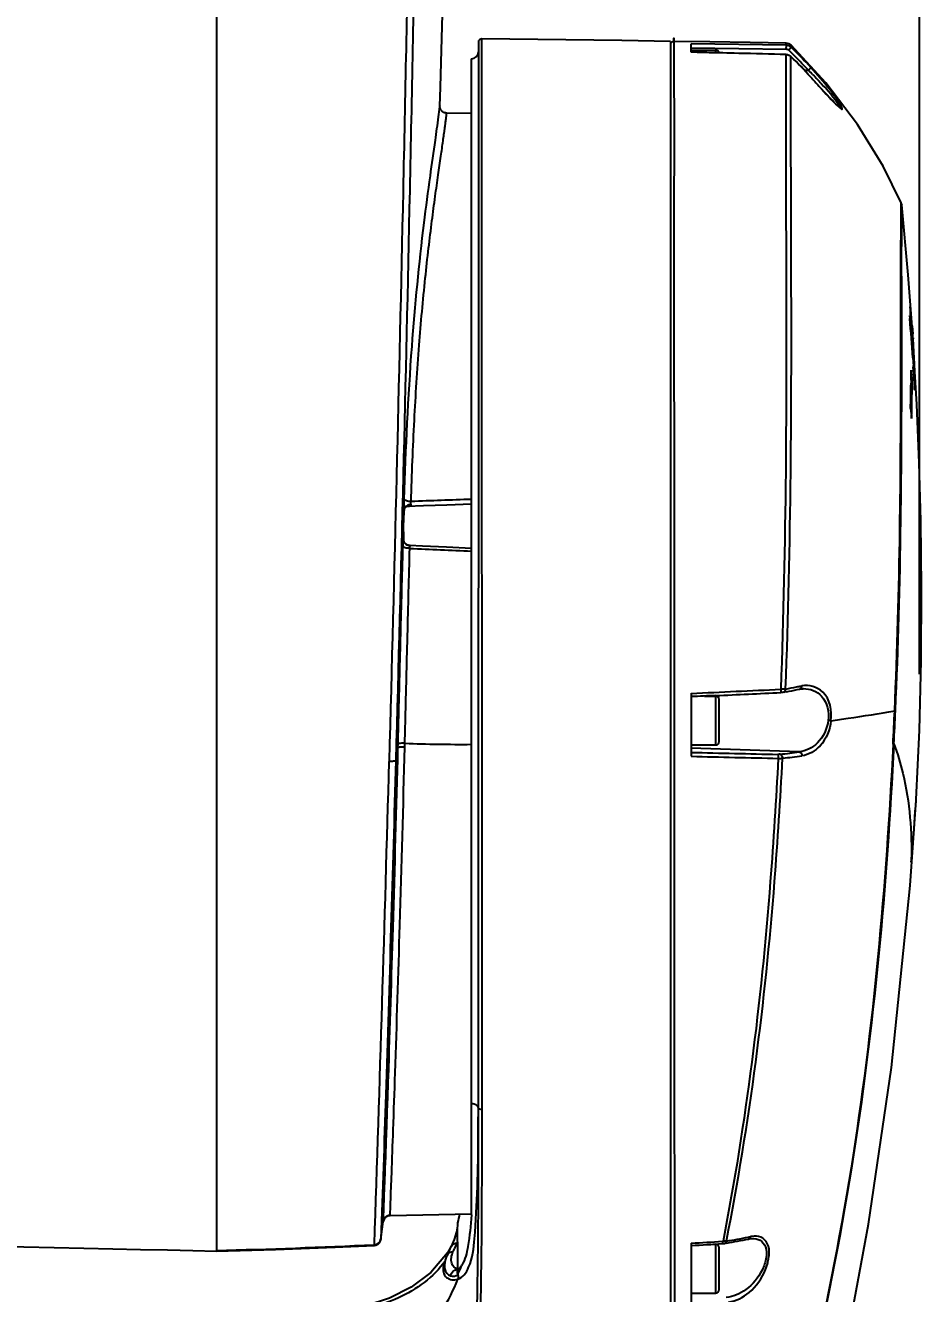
# Model space of a CAD drawing. Header units: millimetres. Extents: x 5828 to 6704, y 123 to 421.
# Drawn here: x 6452.21 to 6458.63, y 240.87 to 249.95 of the extents above; entities that cross this region are included whole.
import ezdxf

# ---------------------------------------------------------------- set-up
doc = ezdxf.new("R2010")
doc.units = ezdxf.units.MM
doc.layers.add('外形图', color=7, linetype='Continuous')
doc.layers.add('尺寸标注', color=7, linetype='Continuous')
doc.styles.add('微软雅黑', font='msyh.ttc', dxfattribs={"height": 1.5})
doc.dimstyles.new('尺寸标注_1_20比例', dxfattribs={"dimtxt": 1.5, "dimasz": 1.25, "dimexe": 0.5, "dimexo": 0.4, "dimgap": 0.5, "dimtad": 1, "dimdec": 1, "dimlfac": 20, "dimdsep": 46, "dimtxsty": '微软雅黑', "dimcen": 0.09, "dimadec": 0, "dimazin": 0, "dimtp": 0.01, "dimtm": 0.01, "dimtfac": 1, "dimtdec": 1, "dimtofl": 0, "dimtmove": 0, "dimatfit": 3, "dimfxl": 1, "dimtolj": 1, "dimarcsym": 0})

# ---------------------------------------------------------------- blocks, each defined once
blk = doc.blocks.new('*D1095')
at = {"layer": 'Defpoints', "color": 0}
for p in [(6458.6099, 287.4405), (6445.5413, 244.9578), (6458.6099, 244.9009)]:
    blk.add_point(p, dxfattribs=at)
at = {"layer": '尺寸标注', "color": 0, "lineweight": -2}
for p, q in [((6445.5413, 245.3578), (6445.5413, 287.9405)), ((6458.6099, 245.3009), (6458.6099, 287.9405)), ((6446.7913, 287.4405), (6457.3599, 287.4405))]:
    blk.add_line(p, q, dxfattribs=at)
at = {"layer": '尺寸标注', "color": 0}
for points in [[(6446.7913, 287.6488), (6446.7913, 287.2322), (6445.5413, 287.4405)], [(6457.3599, 287.2322), (6457.3599, 287.6488), (6458.6099, 287.4405)]]:
    blk.add_solid(points, dxfattribs=at)
at = {"layer": '尺寸标注', "color": 0, "insert": (6451.8537, 288.7121), "char_height": 1.5, "attachment_point": 5, "style": '微软雅黑'}
blk.add_mtext('\\A1;{\\fAlibaba PuHuiTi 3.0 55 Regular|b0|i0|c134|p18;260}', dxfattribs=at)

msp = doc.modelspace()

# ---------------------------------------------------------------- linework, layer by layer
at = {"layer": '外形图', "linetype": 'ByBlock'}
for p, q in [((6453.5766, 267.1907), (6453.5766, 241.1694)), ((6455.4516, 249.825), (6455.4515, 242.012)), ((6455.478, 242.1849), (6455.4769, 249.85)), ((6456.8266, 249.8323), (6456.8266, 237.5193)), ((6457.1094, 249.828), (6456.852, 249.8319)), ((6457.6569, 249.8048), (6456.9766, 249.8142)), ((6456.9766, 249.7541), (6456.9766, 249.8141)), ((6456.9766, 249.7858), (6457.6573, 249.7765)), ((6456.9766, 249.7693), (6457.1516, 249.7693)), ((6457.1516, 249.7505), (6457.1516, 249.7693)), ((6457.6566, 249.7382), (6457.6565, 249.7377)), ((6457.6569, 249.8047), (6457.657, 249.8189)), ((6457.6762, 249.8147), (6457.657, 249.8189)), ((6457.691, 249.8047), (6457.6762, 249.8147)), ((6457.6909, 249.7907), (6457.691, 249.8048)), ((6457.9408, 249.5359), (6457.691, 249.8048)), ((6455.4016, 241.4287), (6455.4016, 249.7069)), ((6457.6906, 249.7238), (6457.6906, 249.7235)), ((6457.7873, 249.6251), (6457.8154, 249.6252)), ((6457.8321, 249.5769), (6457.8321, 249.5765)), ((6457.8781, 249.5264), (6457.8321, 249.5769)), ((6457.9283, 249.4717), (6457.8781, 249.5264)), ((6458.1671, 249.237), (6457.9408, 249.5359)), ((6455.1765, 249.3641), (6455.1763, 249.3675)), ((6455.4016, 249.3153), (6455.2254, 249.3184)), ((6458.4795, 248.6653), (6458.4796, 248.6761)), ((6458.5306, 248.1598), (6458.4837, 248.661)), ((6458.5591, 247.7884), (6458.5306, 248.1598)), ((6458.5437, 247.9311), (6458.5433, 247.9259)), ((6458.5443, 247.847), (6458.5424, 247.8688)), ((6458.5497, 247.851), (6458.547, 247.8511)), ((6458.5503, 247.8697), (6458.5501, 247.8719)), ((6458.5534, 247.7614), (6458.5535, 247.7592)), ((6458.5535, 247.7594), (6458.5554, 247.7594)), ((6458.5535, 247.7592), (6458.5544, 247.7476)), ((6458.5544, 247.7476), (6458.5548, 247.7515)), ((6458.5585, 247.7961), (6458.5586, 247.7944)), ((6458.5586, 247.7944), (6458.5605, 247.7674)), ((6458.5609, 247.7267), (6458.5601, 247.7389)), ((6458.5605, 247.7674), (6458.5624, 247.7387)), ((6458.5612, 247.7026), (6458.5618, 247.6913)), ((6458.5644, 247.7102), (6458.5649, 247.7033)), ((6458.5729, 247.5648), (6458.5649, 247.7033)), ((6458.5639, 247.5672), (6458.564, 247.5654)), ((6458.564, 247.5655), (6458.5663, 247.5656)), ((6458.564, 247.5654), (6458.5661, 247.5372)), ((6458.5691, 247.5651), (6458.5707, 247.5378)), ((6458.5722, 247.538), (6458.5711, 247.5577)), ((6458.5672, 247.4785), (6458.5656, 247.4988)), ((6458.5661, 247.5372), (6458.5679, 247.5119)), ((6458.5707, 247.5378), (6458.5713, 247.5265)), ((6458.5713, 247.5265), (6458.5715, 247.5231)), ((6458.5715, 247.5231), (6458.5729, 247.4999)), ((6458.5731, 247.523), (6458.5722, 247.538)), ((6458.5741, 247.4795), (6458.5778, 247.4794)), ((6458.5748, 247.4681), (6458.5749, 247.4653)), ((6458.5778, 247.4794), (6458.5761, 247.5079)), ((6458.5784, 247.4548), (6458.5778, 247.4794)), ((6458.5921, 247.2317), (6458.5784, 247.4683)), ((6458.5502, 247.4052), (6458.5575, 247.4052)), ((6458.5503, 247.4052), (6458.5502, 247.3846)), ((6458.5682, 247.4267), (6458.572, 247.4268)), ((6458.5683, 247.4262), (6458.5688, 247.4196)), ((6458.5772, 247.427), (6458.5786, 247.4058)), ((6458.556, 247.203), (6458.5563, 247.2211)), ((6454.9223, 246.4825), (6454.9226, 246.486)), ((6454.9235, 246.4868), (6454.9244, 246.4888)), ((6454.9426, 246.5036), (6454.9428, 246.5037)), ((6454.9163, 246.2639), (6454.9163, 246.266)), ((6454.9165, 246.2646), (6454.9164, 246.266)), ((6454.917, 246.2599), (6454.9165, 246.2646)), ((6457.6202, 245.1934), (6457.6179, 245.1933)), ((6457.7546, 245.1943), (6457.7548, 245.1944)), ((6456.9766, 245.164), (6456.9766, 244.7131)), ((6457.0722, 245.1443), (6457.1516, 245.1443)), ((6457.1516, 244.7943), (6457.1516, 245.1443)), ((6457.1766, 244.8193), (6457.1766, 245.1193)), ((6457.6564, 245.175), (6457.6387, 245.1717)), ((6454.8759, 244.7738), (6454.8766, 244.8015)), ((6456.9766, 244.7943), (6457.1516, 244.7943)), ((6457.7502, 244.7446), (6456.9766, 244.7713)), ((6458.586, 244.3984), (6458.5864, 244.4042)), ((6454.7638, 241.3282), (6454.7704, 241.3794)), ((6454.7704, 241.3795), (6454.7709, 241.3823)), ((6454.7704, 241.3794), (6454.7706, 241.3823)), ((6454.7709, 241.3823), (6454.7717, 241.3861)), ((6454.8193, 241.4256), (6455.4016, 241.4368)), ((6454.8193, 241.4257), (6455.4016, 241.4368)), ((6454.7539, 241.2543), (6454.7638, 241.3282)), ((6455.3017, 241.3556), (6455.3015, 241.3513)), ((6454.7068, 241.2155), (6454.7067, 241.211)), ((6454.7541, 241.2587), (6454.7539, 241.2543)), ((6455.2563, 241.2046), (6455.2319, 241.1582)), ((6455.2474, 241.1829), (6455.2579, 241.2041)), ((6455.279, 241.2521), (6455.2579, 241.2041)), ((6455.3016, 241.2301), (6455.3017, 241.038)), ((6456.9766, 241.2268), (6456.9766, 240.7929)), ((6457.13, 241.2193), (6457.1516, 241.2193)), ((6457.1516, 240.8693), (6457.1516, 241.2193)), ((6457.2038, 241.2406), (6457.1992, 241.2404)), ((6457.2002, 241.2238), (6457.2111, 241.2248)), ((6457.2127, 241.2406), (6457.2038, 241.2406)), ((6457.2111, 241.2248), (6457.2152, 241.2254)), ((6457.2305, 241.2281), (6457.2151, 241.2254)), ((6457.2151, 241.2254), (6457.2152, 241.2254)), ((6457.4077, 241.2594), (6457.4097, 241.2594)), ((6453.5766, 241.1746), (6453.5766, 241.1755)), ((6455.2238, 241.1335), (6455.2146, 241.1042)), ((6455.2251, 241.1368), (6455.2238, 241.1335)), ((6457.1766, 240.8943), (6457.1766, 241.1943)), ((6455.202, 241.0658), (6455.2019, 241.0652)), ((6455.2086, 241.0676), (6455.2086, 241.067)), ((6455.2134, 241.0974), (6455.2116, 241.0946)), ((6455.3012, 241.0301), (6455.3002, 241.0208)), ((6455.3002, 241.0293), (6455.3012, 241.0301)), ((6456.9766, 240.8693), (6457.1516, 240.8693))]:
    msp.add_line(p, q, dxfattribs=at)
for points in [[(6455.1763, 249.3675), (6455.1801, 249.5042), (6455.1877, 249.7687), (6455.1955, 250.0256)], [(6455.4769, 249.85), (6455.4696, 249.849), (6455.4603, 249.8439), (6455.4539, 249.8354), (6455.4516, 249.825)], [(6456.8266, 249.8323), (6456.4783, 249.8374), (6455.4769, 249.85)], [(6456.852, 249.8319), (6456.8484, 249.8317), (6456.8373, 249.8274), (6456.8295, 249.8185)], [(6457.6569, 249.8189), (6457.3994, 249.8233), (6457.1094, 249.828)], [(6457.6566, 249.7382), (6457.4459, 249.7434), (6457.2025, 249.7493), (6456.9766, 249.7545)], [(6457.6573, 249.7765), (6457.6632, 249.7757), (6457.6691, 249.7733), (6457.6743, 249.7694)], [(6458.0432, 249.3559), (6458.0429, 249.3561), (6458.0391, 249.359), (6458.0325, 249.3645), (6458.0237, 249.3725), (6458.0129, 249.3829), (6458.0002, 249.3956), (6457.9855, 249.4108), (6457.9686, 249.4285), (6457.9496, 249.4487), (6457.9283, 249.4717)], [(6455.2254, 249.3184), (6455.2222, 249.3186), (6455.2157, 249.3195), (6455.2094, 249.3213), (6455.2035, 249.3239), (6455.1981, 249.3271), (6455.1934, 249.3307), (6455.1893, 249.3347), (6455.186, 249.3388), (6455.1833, 249.3428), (6455.1812, 249.3467), (6455.1797, 249.3502), (6455.1786, 249.3533), (6455.1779, 249.3559), (6455.1773, 249.3582), (6455.177, 249.3602), (6455.1767, 249.3618), (6455.1766, 249.3631), (6455.1765, 249.3641)], [(6458.4796, 248.6761), (6458.3498, 248.9387), (6458.1671, 249.237)], [(6458.4836, 248.661), (6458.4834, 248.663), (6458.4823, 248.6683), (6458.4804, 248.6742), (6458.4796, 248.6761)], [(6458.5864, 244.4042), (6458.6099, 244.9009), (6458.6229, 245.3962), (6458.6263, 245.9198), (6458.6207, 246.3983), (6458.6094, 246.8152), (6458.5921, 247.2317)], [(6454.9158, 246.3193), (6454.9158, 246.3355), (6454.916, 246.3551), (6454.9164, 246.3744), (6454.917, 246.3934), (6454.9177, 246.4118), (6454.9186, 246.4296), (6454.9196, 246.4466), (6454.9208, 246.4627), (6454.922, 246.4777), (6454.9225, 246.4825)], [(6454.9225, 246.4825), (6454.9226, 246.4834), (6454.923, 246.4849), (6454.9235, 246.4868)], [(6454.9244, 246.4888), (6454.9255, 246.4909), (6454.9269, 246.4931), (6454.9286, 246.4952), (6454.9305, 246.4972), (6454.9327, 246.4991), (6454.9351, 246.5007), (6454.9374, 246.502), (6454.9396, 246.5029), (6454.9412, 246.5034), (6454.9423, 246.5036), (6454.9426, 246.5036)], [(6454.9428, 246.5037), (6455.059, 246.508), (6455.227, 246.5141), (6455.4016, 246.5201)], [(6454.9164, 246.266), (6454.916, 246.2856), (6454.9158, 246.304), (6454.9158, 246.3193)], [(6454.9592, 246.222), (6454.9577, 246.2221), (6454.9534, 246.2227), (6454.9488, 246.2238), (6454.944, 246.2256), (6454.9392, 246.228), (6454.9346, 246.2311), (6454.9302, 246.2349), (6454.9262, 246.2393), (6454.9228, 246.2442), (6454.9201, 246.2494), (6454.9182, 246.2548), (6454.917, 246.2599)], [(6455.4016, 246.2018), (6455.224, 246.2097), (6455.0528, 246.2176), (6454.9592, 246.222)], [(6457.7546, 245.1943), (6457.7743, 245.1971), (6457.7802, 245.1974)], [(6457.6387, 245.1716), (6457.6323, 245.1706), (6457.6257, 245.1699), (6457.6191, 245.1695)], [(6457.6133, 244.7276), (6457.6089, 244.7272), (6457.6034, 244.727), (6457.5974, 244.727)], [(6457.5818, 238.2317), (6457.7664, 238.9929), (6458.0408, 240.253), (6458.245, 241.3627), (6458.4094, 242.4842), (6458.544, 243.788), (6458.586, 244.3984)], [(6454.7717, 241.3861), (6454.7729, 241.3904), (6454.7746, 241.3946), (6454.7766, 241.3988), (6454.779, 241.4029), (6454.7819, 241.4069), (6454.7853, 241.4107), (6454.789, 241.4142), (6454.7932, 241.4173), (6454.7977, 241.42), (6454.8025, 241.4222), (6454.8073, 241.4239), (6454.8122, 241.425), (6454.8172, 241.4255), (6454.8193, 241.4256)], [(6455.3016, 241.3513), (6455.2961, 241.3081), (6455.279, 241.2521)], [(6451.9766, 241.2042), (6452.1961, 241.2001), (6452.413, 241.1959), (6452.6258, 241.1916), (6452.833, 241.1872), (6453.0332, 241.1827), (6453.2249, 241.1782), (6453.4065, 241.1737), (6453.5766, 241.1693)], [(6453.5766, 241.1693), (6453.999, 241.1823), (6454.4257, 241.1986), (6454.7067, 241.211)], [(6454.7067, 241.211), (6454.7085, 241.2112), (6454.7115, 241.2115), (6454.7144, 241.212), (6454.7172, 241.2127), (6454.7199, 241.2135), (6454.7225, 241.2144), (6454.7249, 241.2154), (6454.7273, 241.2166), (6454.7296, 241.2178), (6454.7318, 241.2192), (6454.7338, 241.2206), (6454.7358, 241.2221), (6454.7376, 241.2237), (6454.7393, 241.2253), (6454.741, 241.227), (6454.7425, 241.2287), (6454.7439, 241.2304), (6454.7452, 241.2322), (6454.7465, 241.234), (6454.7476, 241.2359), (6454.7486, 241.2377), (6454.7495, 241.2395), (6454.7503, 241.2414), (6454.7511, 241.2432), (6454.7517, 241.245), (6454.7523, 241.2468), (6454.7528, 241.2485), (6454.7532, 241.2502), (6454.7535, 241.2518), (6454.7537, 241.2531), (6454.7539, 241.2543)], [(6457.228, 241.2417), (6457.2208, 241.241), (6457.2127, 241.2406)], [(6457.3861, 241.2566), (6457.3903, 241.2574), (6457.4077, 241.2594)], [(6455.2319, 241.1582), (6455.1108, 241.0161), (6454.9707, 240.9109), (6454.8159, 240.8341), (6454.6487, 240.7784), (6454.4687, 240.7382), (6454.2761, 240.7099), (6454.0693, 240.6903), (6453.8485, 240.6768), (6453.616, 240.667), (6453.5766, 240.6656)], [(6455.2474, 241.1829), (6455.2342, 241.156), (6455.2251, 241.1368)], [(6455.2146, 241.1042), (6455.2089, 241.0714), (6455.2086, 241.067)], [(6455.3002, 241.0208), (6455.3011, 241.0114), (6455.3038, 241.0025)]]:
    msp.add_lwpolyline(points, dxfattribs=at)
for centre, radius, start, end in [((6455.4016, 249.757), 0.05, 270, 0), ((6451.8129, 21.0492), 228.7632, 88.53625, 88.706556), ((6457.1516, 249.7443), 0.025, 13.19571, 90), ((6455.1776, 247.1849), 3.5935, 45.29469, 45.98997), ((6455.1771, 247.1885), 3.618, 42.77107, 45.98902), ((6455.1773, 247.1846), 3.5939, 44.93874, 45.2947), ((6455.1159, 247.1027), 3.6741, 42.33059, 45.51167), ((6455.1159, 247.1024), 3.6741, 42.33062, 45.51171), ((6455.1789, 247.1862), 3.5917, 42.77134, 44.9386), ((6456.1668, 247.933), 2.3625, 44.62946, 45.74665), ((6457.915, 249.2951), 0.154, 26.78436, 27.2993), ((6436.126, 245.9079), 22.4992, 4.22913, 4.94343), ((6436.0296, 245.9409), 22.5952, 4.12323, 4.83905), ((6463.5423, 248.1814), 5.0063, 183.62738, 183.99576), ((6455.5967, 247.6239), 2.9638, 4.79877, 5.4264), ((6470.2401, 248.6493), 11.7204, 183.99559, 184.34452), ((6453.1026, 247.4106), 5.467, 4.63068, 4.81634), ((6457.1964, 247.7097), 1.361, 4.80659, 5.48345), ((6451.9861, 247.3202), 6.5871, 4.42979, 4.63088), ((6454.6347, 247.4965), 3.9316, 4.00689, 4.77439), ((6452.4155, 247.3328), 6.1568, 3.78432, 4.08381), ((6450.3701, 247.1992), 8.2065, 3.51715, 3.77257), ((6457.8523, 247.7391), 0.7084, 3.47203, 3.98328), ((6451.4005, 247.259), 7.178, 3.60429, 3.83244), ((6447.3005, 246.9787), 11.2852, 3.53482, 3.80035), ((6424.4046, 245.6545), 34.218, 3.20076, 3.41249), ((6434.1526, 246.191), 24.4567, 3.20355, 3.47778), ((6444.9404, 246.582), 13.6614, 4.01043, 4.12865), ((6452.4818, 247.1385), 6.1055, 3.74869, 4.00326), ((6449.2564, 247.4554), 9.294, 359.69069, 0.13452), ((6457.6372, 247.4966), 0.9283, 358.20276, 358.78496), ((6468.5929, 248.2039), 10.0548, 184.19996, 184.43611), ((6454.2802, 247.205), 4.2987, 3.77999, 4.09378), ((6449.0136, 246.8679), 9.5782, 3.87367, 4.00834), ((6455.554, 247.2894), 3.0221, 3.37523, 3.77474), ((6451.5217, 247.0366), 7.0644, 3.50817, 3.88294), ((6453.4638, 247.1557), 5.1187, 3.06895, 3.50817), ((6448.4799, 246.8766), 10.1159, 3.57784, 3.74699), ((6450.1656, 247.4474), 8.3848, 358.33085, 359.57069), ((6449.4659, 247.3728), 9.0917, 359.04357, 0.20417), ((6456.6608, 247.4235), 1.9178, 0.20174, 0.9358), ((6456.7328, 247.4238), 1.8458, 359.44209, 0.20172), ((6450.3598, 247.3588), 8.1977, 358.40881, 358.91089), ((6454.9373, 246.6472), 0.1436, 272.18744, 272.84696), ((6458.8356, 144.962), 101.6486, 91.935946, 92.179415), ((6457.2522, 246.3199), 2.3366, 180.01294, 181.32154), ((6454.9684, 246.2748), 0.0559, 258.82545, 265.12785), ((6459.8211, 347.5062), 101.4206, 267.253165, 267.502532), ((6450.8602, 385.4481), 140.4175, 272.496536, 272.758488), ((6455.8523, 254.7184), 9.6922, 280.70436, 281.17166), ((6455.903, 254.3661), 9.3568, 280.93496, 281.41355), ((6455.8763, 254.5963), 9.5677, 281.17267, 281.29853), ((6455.9399, 254.2778), 9.2429, 281.29861, 281.41234), ((6450.8877, 384.8133), 139.8059, 272.567907, 272.759737), ((6457.1516, 245.1193), 0.025, 0, 90), ((6455.8031, 254.8802), 9.8806, 280.81112, 280.93815), ((6419.4578, 246.7377), 39.0124, 357.15296, 357.50464), ((6419.1062, 246.7704), 39.3707, 357.13494, 357.48158), ((6457.2702, 238.7553), 6.2522, 83.50845, 83.68681), ((6442.5876, 246.8368), 12.4604, 350.04037, 350.46998), ((6455.3304, 254.8027), 10.0042, 267.67992, 270.40822), ((6460.269, 373.5331), 128.8338, 268.535623, 268.81177), ((6457.1516, 244.8193), 0.025, 270, 0), ((6456.6256, 253.2426), 8.5721, 276.61619, 277.53836), ((5962.4779, 258.0538), 492.5168, 358.040782, 358.44353), ((6460.3824, 376.2614), 131.5924, 268.516966, 268.788045), ((6456.6189, 253.3845), 8.7439, 276.64498, 277.55465), ((6413.3005, 242.1824), 42.1511, 359.76046, 0.01187), ((6454.8273, 241.3722), 0.0573, 166.24067, 172.72945), ((6454.8201, 241.3757), 0.05, 94.64399, 172.39954), ((6454.8202, 241.3756), 0.0501, 92.47555, 94.67818), ((6454.8202, 241.3757), 0.05, 91.10355, 92.47544), ((6454.8203, 241.3759), 0.0497, 91.21068, 92.64131), ((6452.1084, 297.2567), 56.1014, 271.49963, 272.65465), ((6454.7045, 241.2655), 0.05, 272.62362, 352.23703), ((6450.7334, 345.6841), 104.6437, 273.420422, 273.542487), ((6450.5138, 346.3996), 105.3881, 273.515836, 273.637603), ((6457.1516, 241.1943), 0.025, 0, 90), ((6455.9582, 248.6718), 7.5378, 279.69846, 280.90189), ((6455.982, 248.4643), 7.3432, 279.78968, 281.02426), ((6456.1626, 247.5884), 6.4353, 280.93926, 281.08526), ((6457.4428, 241.0314), 0.2455, 97.80102, 100.07935), ((6457.0446, 240.3211), 1.9651, 153.70724, 153.85958), ((6454.5858, 241.5589), 0.7792, 321.81637, 323.43011), ((6456.3312, 240.558), 1.2415, 154.22314, 154.38919), ((6455.3027, 240.9936), 0.0462, 91.1823, 94.2842), ((6455.2744, 241.0239), 0.0362, 323.97027, 337.34456), ((6457.1516, 240.8943), 0.025, 270, 0)]:
    msp.add_arc(centre, radius, start, end, dxfattribs=at)
for points, knots in [([(6455.0832, 261.1674), (6455.0654, 260.9943), (6455.0475, 260.6461), (6455.0519, 260.124), (6455.0477, 259.6019), (6455.0452, 259.08), (6455.0431, 258.5582), (6455.0376, 257.8631), (6455.0319, 256.995), (6455.0229, 255.9546), (6455.0089, 254.5721), (6454.9872, 252.8527), (6454.954, 250.8012), (6454.9005, 248.0774), (6454.8495, 246.0375), (6454.813, 244.6759)], [0, 0, 0, 0, 0.031652, 0.063311, 0.094964, 0.126609, 0.158243, 0.189862, 0.253043, 0.316127, 0.379096, 0.504509, 0.62887, 0.752266, 1, 1, 1, 1]), ([(6455.1175, 261.1638), (6455.1009, 260.9907), (6455.0857, 260.6427), (6455.0921, 260.1209), (6455.0889, 259.5991), (6455.0877, 259.0775), (6455.0864, 258.556), (6455.0817, 257.8613), (6455.0769, 256.9937), (6455.0684, 255.9539), (6455.055, 254.5721), (6455.0338, 252.8536), (6455.001, 250.8031), (6454.948, 248.0809), (6454.8971, 246.0423), (6454.8603, 244.6817)], [0, 0, 0, 0, 0.031649, 0.063305, 0.094957, 0.126603, 0.158237, 0.189856, 0.253039, 0.316125, 0.379095, 0.504514, 0.628888, 0.752299, 1, 1, 1, 1]), ([(6456.852, 249.8319), (6456.8498, 249.9251), (6456.8552, 249.1166), (6456.8506, 248.7487), (6456.8533, 247.3532), (6456.8526, 245.4902), (6456.8531, 242.8785), (6456.8568, 240.8348), (6456.8592, 239.8178)], [0, 0, 0, 0, 0.027921, 0.108897, 0.232659, 0.383801, 0.695318, 1, 1, 1, 1]), ([(6457.6202, 245.1934), (6457.6384, 245.7115), (6457.6716, 247.2263), (6457.6525, 248.7412), (6457.6565, 249.7377)], [0, 0, 0, 0, 0.342208, 1, 1, 1, 1]), ([(6457.6573, 249.7765), (6457.6574, 249.7826), (6457.6565, 249.7918), (6457.6582, 249.8018), (6457.6569, 249.8048)], [0, 0, 0, 0, 0.64539, 1, 1, 1, 1]), ([(6457.6743, 249.7695), (6457.6784, 249.7736), (6457.6823, 249.7804), (6457.692, 249.7877), (6457.6909, 249.7907)], [0, 0, 0, 0, 0.651565, 1, 1, 1, 1]), ([(6457.6525, 245.1949), (6457.6713, 245.7108), (6457.7057, 247.2203), (6457.6875, 248.7301), (6457.6906, 249.7235)], [0, 0, 0, 0, 0.34198, 1, 1, 1, 1]), ([(6457.8157, 249.6255), (6457.8201, 249.6295), (6457.8245, 249.6356), (6457.834, 249.6428), (6457.833, 249.6454)], [0, 0, 0, 0, 0.679996, 1, 1, 1, 1]), ([(6458.0518, 249.3657), (6458.0286, 249.4106), (6457.9549, 249.5048), (6457.8791, 249.5955), (6457.833, 249.6454)], [0, 0, 0, 0, 0.426325, 1, 1, 1, 1]), ([(6457.8319, 249.5764), (6457.8516, 249.5549), (6457.9183, 249.4824), (6457.9828, 249.4072), (6458.0349, 249.3613)], [0, 0, 0, 0, 0.295526, 1, 1, 1, 1]), ([(6457.8481, 249.5928), (6457.8682, 249.5725), (6457.9333, 249.5025), (6458.0004, 249.4318), (6458.0333, 249.3731)], [0, 0, 0, 0, 0.297974, 1, 1, 1, 1]), ([(6455.1756, 249.3657), (6455.1758, 249.367), (6455.1763, 249.3719), (6455.1764, 249.368), (6455.1763, 249.3672)], [0, 0, 0, 0, 0.619686, 1, 1, 1, 1]), ([(6458.0333, 249.3731), (6458.0348, 249.3703), (6458.0371, 249.3659), (6458.0389, 249.361), (6458.0387, 249.3592)], [0, 0, 0, 0, 0.636976, 1, 1, 1, 1]), ([(6454.9212, 246.5516), (6454.9322, 246.9175), (6454.9632, 247.5792), (6455.0383, 248.3512), (6455.104, 248.842), (6455.1399, 249.0946), (6455.163, 249.26), (6455.1722, 249.3408), (6455.1756, 249.3657)], [0, 0, 0, 0, 0.388376, 0.702651, 0.822714, 0.913767, 0.973359, 1, 1, 1, 1]), ([(6454.97, 246.5371), (6454.9759, 246.7313), (6454.9906, 247.1049), (6455.0246, 247.6385), (6455.0614, 248.0491), (6455.0944, 248.3455), (6455.1184, 248.5407), (6455.1419, 248.7161), (6455.1636, 248.8704), (6455.1826, 249.0028), (6455.1964, 249.099), (6455.2054, 249.1643), (6455.2108, 249.2045), (6455.2152, 249.2385), (6455.2187, 249.2665), (6455.2215, 249.2882), (6455.2231, 249.3026), (6455.2243, 249.3108), (6455.2246, 249.315), (6455.2253, 249.3168), (6455.2251, 249.3184), (6455.2254, 249.3184)], [0, 0, 0, 0, 0.208536, 0.401364, 0.573778, 0.650959, 0.721499, 0.784943, 0.840834, 0.888794, 0.928487, 0.945125, 0.959618, 0.971923, 0.981998, 0.989849, 0.995482, 0.997457, 0.998866, 0.999711, 1, 1, 1, 1]), ([(6458.0349, 249.3613), (6458.0413, 249.3557), (6458.062, 249.3356), (6458.0551, 249.3592), (6458.0524, 249.3645)], [0, 0, 0, 0, 0.590075, 1, 1, 1, 1]), ([(6458.4331, 245.0391), (6458.4516, 245.4719), (6458.4857, 246.6805), (6458.4748, 247.8896), (6458.4795, 248.6653)], [0, 0, 0, 0, 0.358282, 1, 1, 1, 1]), ([(6458.4389, 245.0404), (6458.4586, 245.4925), (6458.4818, 246.3317), (6458.4837, 247.3524), (6458.4847, 247.9798), (6458.4817, 248.3766), (6458.4866, 248.4759), (6458.4813, 248.6845), (6458.4836, 248.661)], [0, 0, 0, 0, 0.374925, 0.700938, 0.827498, 0.921993, 0.980415, 1, 1, 1, 1]), ([(6458.5433, 247.9259), (6458.5433, 247.923), (6458.5437, 247.9026), (6458.5449, 247.8822), (6458.546, 247.8647)], [0, 0, 0, 0, 0.141781, 1, 1, 1, 1]), ([(6458.5472, 247.9042), (6458.5465, 247.9112), (6458.5433, 247.9168), (6458.5458, 247.9312), (6458.5437, 247.9312)], [0, 0, 0, 0, 0.769993, 1, 1, 1, 1]), ([(6458.5424, 247.8688), (6458.5423, 247.8651), (6458.542, 247.8578), (6458.5416, 247.8504), (6458.5414, 247.8467)], [0, 0, 0, 0, 0.499856, 1, 1, 1, 1]), ([(6458.5505, 247.829), (6458.5502, 247.8341), (6458.5499, 247.8416), (6458.5493, 247.8491), (6458.5495, 247.8514)], [0, 0, 0, 0, 0.679572, 1, 1, 1, 1]), ([(6458.5495, 247.8514), (6458.5495, 247.8516), (6458.5495, 247.8517), (6458.5496, 247.8518), (6458.5497, 247.8518)], [0, 0, 0, 0, 0.809387, 1, 1, 1, 1]), ([(6458.5497, 247.8518), (6458.5503, 247.8509), (6458.55, 247.8465), (6458.5509, 247.8427), (6458.5512, 247.8397)], [0, 0, 0, 0, 0.276318, 1, 1, 1, 1]), ([(6458.5548, 247.7515), (6458.5549, 247.7528), (6458.5551, 247.7554), (6458.5553, 247.758), (6458.5554, 247.7594)], [0, 0, 0, 0, 0.500101, 1, 1, 1, 1]), ([(6458.5656, 247.4988), (6458.5656, 247.4952), (6458.5655, 247.4879), (6458.5654, 247.4806), (6458.5653, 247.4769)], [0, 0, 0, 0, 0.49999, 1, 1, 1, 1]), ([(6458.5695, 247.4483), (6458.5691, 247.453), (6458.5683, 247.4631), (6458.5676, 247.4732), (6458.5672, 247.4785)], [0, 0, 0, 0, 0.473426, 1, 1, 1, 1]), ([(6458.5708, 247.4674), (6458.5712, 247.4615), (6458.5718, 247.4513), (6458.5722, 247.4411), (6458.5723, 247.4369)], [0, 0, 0, 0, 0.579441, 1, 1, 1, 1]), ([(6458.5729, 247.4999), (6458.5732, 247.4946), (6458.5738, 247.484), (6458.5744, 247.4735), (6458.5748, 247.4681)], [0, 0, 0, 0, 0.49585, 1, 1, 1, 1]), ([(6458.5688, 247.4196), (6458.5703, 247.3999), (6458.5799, 247.3818), (6458.57, 247.3402), (6458.577, 247.3395)], [0, 0, 0, 0, 0.736739, 1, 1, 1, 1]), ([(6458.572, 247.4271), (6458.5705, 247.4282), (6458.572, 247.4369), (6458.57, 247.443), (6458.5695, 247.4483)], [0, 0, 0, 0, 0.261778, 1, 1, 1, 1]), ([(6458.577, 247.3395), (6458.5843, 247.3388), (6458.5681, 247.3894), (6458.5763, 247.407), (6458.5751, 247.4297)], [0, 0, 0, 0, 0.243822, 1, 1, 1, 1]), ([(6458.5723, 247.4369), (6458.5723, 247.4344), (6458.5719, 247.4331), (6458.5726, 247.4266), (6458.572, 247.4271)], [0, 0, 0, 0, 0.759664, 1, 1, 1, 1]), ([(6454.9156, 246.3193), (6454.9156, 246.3342), (6454.9162, 246.3886), (6454.9184, 246.4431), (6454.9223, 246.4825)], [0, 0, 0, 0, 0.272605, 1, 1, 1, 1]), ([(6454.9226, 246.486), (6454.9222, 246.491), (6454.9208, 246.5128), (6454.9207, 246.5347), (6454.9212, 246.5516)], [0, 0, 0, 0, 0.229119, 1, 1, 1, 1]), ([(6454.97, 246.5371), (6454.9589, 246.5374), (6454.9437, 246.5392), (6454.9275, 246.5451), (6454.922, 246.5493), (6454.9212, 246.5516)], [0, 0, 0, 0, 0.634844, 0.860093, 1, 1, 1, 1]), ([(6454.9225, 246.4825), (6454.9226, 246.483), (6454.9226, 246.4842), (6454.9226, 246.4854), (6454.9226, 246.486)], [0, 0, 0, 0, 0.481111, 1, 1, 1, 1]), ([(6454.9407, 246.507), (6454.9382, 246.5057), (6454.9303, 246.5009), (6454.9236, 246.4926), (6454.9226, 246.4861)], [0, 0, 0, 0, 0.295328, 1, 1, 1, 1]), ([(6454.9444, 246.5037), (6454.9486, 246.5039), (6454.9563, 246.505), (6454.9667, 246.5066), (6454.9706, 246.5131), (6454.97, 246.5152)], [0, 0, 0, 0, 0.408069, 0.781482, 1, 1, 1, 1]), ([(6454.97, 246.5152), (6454.9696, 246.5168), (6454.9686, 246.5241), (6454.969, 246.5315), (6454.97, 246.5371)], [0, 0, 0, 0, 0.229202, 1, 1, 1, 1]), ([(6454.8904, 245.3705), (6454.8922, 245.4412), (6454.8992, 245.722), (6454.9064, 246.0027), (6454.9119, 246.2128)], [0, 0, 0, 0, 0.251782, 1, 1, 1, 1]), ([(6454.9119, 246.2128), (6454.912, 246.2181), (6454.9127, 246.2352), (6454.9137, 246.2524), (6454.9163, 246.2639)], [0, 0, 0, 0, 0.309571, 1, 1, 1, 1]), ([(6454.9607, 246.2022), (6454.9497, 246.2025), (6454.9345, 246.2037), (6454.9187, 246.208), (6454.9128, 246.2109), (6454.9119, 246.2128)], [0, 0, 0, 0, 0.651584, 0.875306, 1, 1, 1, 1]), ([(6454.9163, 246.2639), (6454.9163, 246.2643), (6454.9164, 246.265), (6454.9164, 246.2657), (6454.9164, 246.2661)], [0, 0, 0, 0, 0.556091, 1, 1, 1, 1]), ([(6454.9576, 246.22), (6454.9469, 246.2221), (6454.9266, 246.2325), (6454.9168, 246.2536), (6454.9163, 246.2639)], [0, 0, 0, 0, 0.516739, 1, 1, 1, 1]), ([(6454.9393, 245.3693), (6454.941, 245.4392), (6454.9481, 245.7168), (6454.9553, 245.9944), (6454.9607, 246.2022)], [0, 0, 0, 0, 0.251775, 1, 1, 1, 1]), ([(6454.9637, 246.2191), (6454.9641, 246.2198), (6454.963, 246.2224), (6454.9605, 246.2219), (6454.9592, 246.222)], [0, 0, 0, 0, 0.353853, 1, 1, 1, 1]), ([(6454.9607, 246.2022), (6454.9607, 246.2039), (6454.9609, 246.2097), (6454.9616, 246.2157), (6454.9637, 246.2191)], [0, 0, 0, 0, 0.30819, 1, 1, 1, 1]), ([(6454.8766, 244.8015), (6454.8777, 244.8487), (6454.8823, 245.0384), (6454.8869, 245.2281), (6454.8904, 245.3705)], [0, 0, 0, 0, 0.24887, 1, 1, 1, 1]), ([(6454.9254, 244.8067), (6454.9265, 244.8534), (6454.9311, 245.0409), (6454.9357, 245.2285), (6454.9393, 245.3693)], [0, 0, 0, 0, 0.248882, 1, 1, 1, 1]), ([(6457.6191, 245.1696), (6457.6211, 245.1714), (6457.6193, 245.181), (6457.6204, 245.1882), (6457.6202, 245.1934)], [0, 0, 0, 0, 0.34075, 1, 1, 1, 1]), ([(6457.6525, 245.1949), (6457.6476, 245.1944), (6457.6369, 245.1938), (6457.6261, 245.1935), (6457.6202, 245.1934)], [0, 0, 0, 0, 0.455568, 1, 1, 1, 1]), ([(6457.6387, 245.1719), (6457.6428, 245.1732), (6457.65, 245.1805), (6457.6528, 245.1899), (6457.6525, 245.1949)], [0, 0, 0, 0, 0.466935, 1, 1, 1, 1]), ([(6457.7547, 245.1944), (6457.7591, 245.1954), (6457.7674, 245.2023), (6457.769, 245.2124), (6457.7688, 245.2176)], [0, 0, 0, 0, 0.462422, 1, 1, 1, 1]), ([(6457.9769, 244.9674), (6457.9855, 245.0383), (6457.961, 245.1856), (6457.8197, 245.2269), (6457.7686, 245.2176)], [0, 0, 0, 0, 0.578935, 1, 1, 1, 1]), ([(6457.7802, 245.1974), (6457.827, 245.199), (6457.9422, 245.1526), (6457.9651, 245.029), (6457.9576, 244.9692)], [0, 0, 0, 0, 0.437203, 1, 1, 1, 1]), ([(6457.9769, 244.9674), (6458.0177, 244.973), (6458.1702, 244.9948), (6458.3221, 245.0199), (6458.4332, 245.0391)], [0, 0, 0, 0, 0.267695, 1, 1, 1, 1]), ([(6458.4331, 245.0391), (6458.4343, 245.0393), (6458.4362, 245.0396), (6458.4382, 245.0401), (6458.4389, 245.0404)], [0, 0, 0, 0, 0.604707, 1, 1, 1, 1]), ([(6457.9576, 244.9692), (6457.9502, 244.9102), (6457.9015, 244.8038), (6457.7981, 244.7501), (6457.7502, 244.7446)], [0, 0, 0, 0, 0.552602, 1, 1, 1, 1]), ([(6457.977, 244.9674), (6457.9698, 244.9029), (6457.9249, 244.7882), (6457.8178, 244.723), (6457.7684, 244.7165)], [0, 0, 0, 0, 0.565901, 1, 1, 1, 1]), ([(6454.7706, 241.3823), (6454.7723, 241.4139), (6454.7758, 241.5149), (6454.7838, 241.721), (6454.7947, 242.0333), (6454.8149, 242.6332), (6454.8437, 243.5576), (6454.8655, 244.3442), (6454.8761, 244.7738)], [0, 0, 0, 0, 0.02794, 0.089318, 0.182369, 0.304252, 0.620041, 1, 1, 1, 1]), ([(6454.8193, 241.4257), (6454.821, 241.4568), (6454.8245, 241.5566), (6454.8324, 241.7603), (6454.8433, 242.0691), (6454.8636, 242.6623), (6454.8924, 243.5764), (6454.9142, 244.3544), (6454.9248, 244.7792)], [0, 0, 0, 0, 0.0279, 0.089257, 0.182292, 0.304169, 0.619976, 1, 1, 1, 1]), ([(6454.9248, 244.7792), (6454.9139, 244.7795), (6454.8989, 244.7794), (6454.8832, 244.7767), (6454.8772, 244.7753), (6454.876, 244.7738)], [0, 0, 0, 0, 0.660721, 0.88381, 1, 1, 1, 1]), ([(6454.9254, 244.8067), (6454.9145, 244.8069), (6454.8995, 244.8068), (6454.8838, 244.8043), (6454.8778, 244.803), (6454.8766, 244.8015)], [0, 0, 0, 0, 0.661722, 0.884766, 1, 1, 1, 1]), ([(6458.4278, 244.8023), (6458.377, 243.7859), (6458.1909, 241.7196), (6457.7143, 239.693), (6457.3823, 238.6937)], [0, 0, 0, 0, 0.491489, 1, 1, 1, 1]), ([(6458.4221, 244.8), (6458.3708, 243.7843), (6458.1893, 241.7186), (6457.7099, 239.6944), (6457.3825, 238.6942)], [0, 0, 0, 0, 0.491452, 1, 1, 1, 1]), ([(6457.7502, 244.7446), (6457.7556, 244.7437), (6457.7661, 244.7352), (6457.7687, 244.7229), (6457.7684, 244.7165)], [0, 0, 0, 0, 0.460156, 1, 1, 1, 1]), ([(6458.422, 244.8), (6458.4232, 244.8003), (6458.4252, 244.8009), (6458.4271, 244.8018), (6458.4278, 244.8023)], [0, 0, 0, 0, 0.58782, 1, 1, 1, 1]), ([(6458.4278, 244.8024), (6458.4532, 244.7336), (6458.5363, 244.459), (6458.557, 244.1688), (6458.552, 243.956)], [0, 0, 0, 0, 0.256314, 1, 1, 1, 1]), ([(6454.8603, 244.6817), (6454.8385, 243.8838), (6454.8037, 242.7427), (6454.7665, 241.6018), (6454.7541, 241.2587)], [0, 0, 0, 0, 0.699243, 1, 1, 1, 1]), ([(6454.8603, 244.6817), (6454.8591, 244.6802), (6454.8534, 244.6786), (6454.838, 244.6759), (6454.8236, 244.6757), (6454.813, 244.6759)], [0, 0, 0, 0, 0.118447, 0.340899, 1, 1, 1, 1]), ([(6457.5991, 244.6984), (6457.5837, 244.4041), (6457.5119, 243.2459), (6457.369, 242.0906), (6457.2038, 241.2407)], [0, 0, 0, 0, 0.253966, 1, 1, 1, 1]), ([(6457.228, 241.2417), (6457.3964, 242.091), (6457.5422, 243.2464), (6457.6147, 244.4048), (6457.6307, 244.6993)], [0, 0, 0, 0, 0.745879, 1, 1, 1, 1]), ([(6457.5975, 244.727), (6457.5995, 244.7241), (6457.5982, 244.7136), (6457.5993, 244.7045), (6457.5991, 244.6984)], [0, 0, 0, 0, 0.370633, 1, 1, 1, 1]), ([(6457.5991, 244.6984), (6457.6048, 244.6983), (6457.6153, 244.6983), (6457.6259, 244.6988), (6457.6307, 244.6993)], [0, 0, 0, 0, 0.543124, 1, 1, 1, 1]), ([(6457.6133, 244.7276), (6457.6185, 244.7267), (6457.6272, 244.7168), (6457.631, 244.7056), (6457.6307, 244.6993)], [0, 0, 0, 0, 0.459419, 1, 1, 1, 1]), ([(6458.552, 243.956), (6458.5557, 243.996), (6458.5689, 244.1432), (6458.5797, 244.2907), (6458.5861, 244.3983)], [0, 0, 0, 0, 0.271057, 1, 1, 1, 1]), ([(6455.4016, 242.2273), (6455.4085, 242.2273), (6455.4297, 242.2251), (6455.4516, 242.2059), (6455.4516, 242.1911)], [0, 0, 0, 0, 0.317764, 1, 1, 1, 1]), ([(6453.5767, 237.9603), (6453.8035, 237.9865), (6454.1424, 238.0304), (6454.5881, 238.1234), (6454.9126, 238.2268), (6455.2062, 238.4319), (6455.332, 238.7676), (6455.3809, 239.1088), (6455.4172, 239.4529), (6455.4392, 239.7967), (6455.4595, 240.254), (6455.477, 241.05), (6455.4788, 241.7317), (6455.478, 242.1849)], [0, 0, 0, 0, 0.125037, 0.187056, 0.249021, 0.311465, 0.374729, 0.438016, 0.501076, 0.563963, 0.626702, 0.751753, 1, 1, 1, 1]), ([(6455.478, 242.1849), (6455.4719, 242.1848), (6455.4646, 242.1855), (6455.4516, 242.188), (6455.4516, 242.1911)], [0, 0, 0, 0, 0.661575, 1, 1, 1, 1]), ([(6455.4515, 242.012), (6455.451, 241.5744), (6455.4476, 240.9164), (6455.4265, 240.1482), (6455.4038, 239.7072), (6455.3796, 239.376), (6455.3403, 239.0457), (6455.2895, 238.72), (6455.1455, 238.4118), (6454.8594, 238.2348), (6454.5498, 238.1386), (6454.1211, 238.0506), (6453.7951, 238.007), (6453.5766, 237.9815)], [0, 0, 0, 0, 0.249548, 0.37519, 0.438193, 0.501308, 0.564538, 0.627713, 0.689575, 0.750821, 0.812521, 0.874599, 1, 1, 1, 1]), ([(6455.3038, 240.9681), (6455.3413, 240.9784), (6455.4083, 241.0847), (6455.4434, 241.4334), (6455.4501, 241.7569), (6455.4512, 242.0062)], [0, 0, 0, 0, 0.108529, 0.303079, 1, 1, 1, 1]), ([(6454.818, 241.4256), (6454.8056, 241.425), (6454.7838, 241.4145), (6454.7738, 241.3945), (6454.7716, 241.3858)], [0, 0, 0, 0, 0.580784, 1, 1, 1, 1]), ([(6455.4016, 241.4287), (6455.3968, 241.3533), (6455.3855, 241.2327), (6455.358, 241.1089), (6455.3323, 241.0695)], [0, 0, 0, 0, 0.616526, 1, 1, 1, 1]), ([(6455.3032, 241.3723), (6455.3028, 241.3695), (6455.3021, 241.3639), (6455.3018, 241.3583), (6455.3017, 241.3556)], [0, 0, 0, 0, 0.504176, 1, 1, 1, 1]), ([(6457.2002, 241.2238), (6457.2011, 241.2239), (6457.2026, 241.2268), (6457.2029, 241.2293), (6457.2032, 241.2311)], [0, 0, 0, 0, 0.319548, 1, 1, 1, 1]), ([(6457.2032, 241.2311), (6457.2034, 241.2326), (6457.2037, 241.2358), (6457.2038, 241.239), (6457.2038, 241.2406)], [0, 0, 0, 0, 0.478977, 1, 1, 1, 1]), ([(6457.2152, 241.2254), (6457.2185, 241.2261), (6457.2249, 241.2307), (6457.2274, 241.2378), (6457.228, 241.2417)], [0, 0, 0, 0, 0.454863, 1, 1, 1, 1]), ([(6457.4097, 241.2595), (6457.4298, 241.2602), (6457.4725, 241.2546), (6457.518, 241.1983), (6457.5172, 241.1166), (6457.4778, 241.0046), (6457.3833, 240.8905), (6457.2765, 240.8427), (6457.226, 240.8376)], [0, 0, 0, 0, 0.096093, 0.191769, 0.317159, 0.467735, 0.757155, 1, 1, 1, 1]), ([(6457.2429, 240.8046), (6457.2966, 240.812), (6457.4114, 240.8712), (6457.5041, 241.0061), (6457.5386, 241.1333), (6457.5327, 241.2227), (6457.477, 241.2778), (6457.431, 241.2776), (6457.4095, 241.2747)], [0, 0, 0, 0, 0.237238, 0.533877, 0.688459, 0.812344, 0.904977, 1, 1, 1, 1]), ([(6457.3862, 241.2567), (6457.3895, 241.2573), (6457.3963, 241.2618), (6457.3991, 241.2691), (6457.3998, 241.2732)], [0, 0, 0, 0, 0.452072, 1, 1, 1, 1]), ([(6455.3017, 241.0398), (6455.2836, 241.0477), (6455.2458, 241.0873), (6455.2603, 241.139), (6455.2697, 241.1646)], [0, 0, 0, 0, 0.42104, 1, 1, 1, 1]), ([(6455.2698, 241.1646), (6455.2715, 241.1682), (6455.275, 241.1757), (6455.2786, 241.1831), (6455.2805, 241.1868)], [0, 0, 0, 0, 0.489334, 1, 1, 1, 1]), ([(6455.1983, 241.0772), (6455.1103, 240.9653), (6454.8611, 240.7962), (6454.2957, 240.6807), (6453.8639, 240.6685), (6453.5766, 240.6599)], [0, 0, 0, 0, 0.248338, 0.498651, 1, 1, 1, 1]), ([(6455.2019, 241.0652), (6455.195, 241.0371), (6455.2083, 240.9657), (6455.2778, 240.9611), (6455.3039, 240.9682)], [0, 0, 0, 0, 0.516341, 1, 1, 1, 1]), ([(6455.2116, 241.0947), (6455.2096, 241.0897), (6455.2061, 241.0802), (6455.2032, 241.0704), (6455.202, 241.0658)], [0, 0, 0, 0, 0.527946, 1, 1, 1, 1]), ([(6455.2086, 241.067), (6455.2081, 241.0582), (6455.2093, 241.0275), (6455.2334, 241.0007), (6455.2531, 240.9922)], [0, 0, 0, 0, 0.29101, 1, 1, 1, 1]), ([(6455.3017, 241.038), (6455.3006, 241.036), (6455.299, 241.034), (6455.2994, 241.0293), (6455.3002, 241.0293)], [0, 0, 0, 0, 0.747043, 1, 1, 1, 1]), ([(6455.3012, 241.0301), (6455.3013, 241.0303), (6455.3015, 241.0308), (6455.3016, 241.0313), (6455.3017, 241.0317)], [0, 0, 0, 0, 0.386971, 1, 1, 1, 1]), ([(6455.3017, 241.0315), (6455.3032, 241.0373), (6455.3199, 241.0459), (6455.3267, 241.0609), (6455.3323, 241.0695)], [0, 0, 0, 0, 0.371613, 1, 1, 1, 1]), ([(6455.3017, 241.0315), (6455.3018, 241.0277), (6455.3031, 241.0202), (6455.306, 241.0132), (6455.3079, 241.0099)], [0, 0, 0, 0, 0.500437, 1, 1, 1, 1]), ([(6455.3079, 241.0099), (6455.3092, 241.0132), (6455.3121, 241.0194), (6455.3151, 241.0254), (6455.3165, 241.0284)], [0, 0, 0, 0, 0.523104, 1, 1, 1, 1]), ([(6453.5766, 240.2855), (6453.744, 240.2897), (6454.0787, 240.3013), (6454.4964, 240.3303), (6454.8241, 240.4095), (6455.1082, 240.5916), (6455.2458, 240.8137), (6455.3039, 240.9682)], [0, 0, 0, 0, 0.251311, 0.502527, 0.627896, 0.752294, 1, 1, 1, 1])]:
    msp.add_open_spline(points, degree=3, knots=knots, dxfattribs=at)
for points in [[(6457.6565, 249.7377), (6457.6688, 249.7374), (6457.6818, 249.732), (6457.6906, 249.7235)], [(6457.6566, 249.7382), (6457.6689, 249.7379), (6457.6818, 249.7324), (6457.6906, 249.7238)], [(6457.6909, 249.7907), (6457.6821, 249.7992), (6457.6691, 249.8045), (6457.6569, 249.8047)], [(6458.5554, 247.7594), (6458.5536, 247.7826), (6458.5518, 247.8058), (6458.5505, 247.829)], [(6458.5576, 247.4052), (6458.5552, 247.4292), (6458.5529, 247.4532), (6458.5503, 247.4772)], [(6458.5749, 247.4653), (6458.5757, 247.4525), (6458.5765, 247.4398), (6458.5772, 247.427)], [(6458.5469, 247.2032), (6458.5494, 247.1792), (6458.552, 247.1552), (6458.5542, 247.1311)], [(6454.97, 246.5152), (6454.9599, 246.5144), (6454.9496, 246.5118), (6454.9407, 246.507)], [(6457.1515, 245.1478), (6457.0932, 245.1452), (6457.0349, 245.1426), (6456.9766, 245.1401)], [(6454.9248, 244.7792), (6454.925, 244.7884), (6454.9251, 244.7975), (6454.9254, 244.8067)], [(6455.3173, 241.4351), (6455.3119, 241.4143), (6455.3063, 241.3935), (6455.3032, 241.3723)], [(6455.3015, 241.3513), (6455.3001, 241.3109), (6455.2978, 241.2703), (6455.3016, 241.2301)], [(6455.2579, 241.2041), (6455.2655, 241.2191), (6455.2847, 241.2297), (6455.3015, 241.2293)], [(6455.2828, 241.1915), (6455.2894, 241.205), (6455.2962, 241.2183), (6455.3029, 241.2317)], [(6455.2698, 241.1646), (6455.2523, 241.1647), (6455.2325, 241.1527), (6455.2252, 241.1368)], [(6455.253, 240.9915), (6455.2539, 241.0138), (6455.2771, 241.038), (6455.2993, 241.0396)], [(6455.3165, 241.0284), (6455.3228, 241.0416), (6455.3281, 241.0554), (6455.3323, 241.0695)], [(6455.3038, 241.0025), (6455.2938, 240.9884), (6455.2687, 240.9842), (6455.253, 240.9915)], [(6455.3038, 241.0025), (6455.3079, 240.9919), (6455.308, 240.9789), (6455.3039, 240.9682)]]:
    msp.add_open_spline(points, degree=3, dxfattribs=at)

# ---------------------------------------------------------------- dimensions: what is measured, and where the dimension line sits
at = {"layer": '尺寸标注'}
dim = msp.add_linear_dim(base=(6458.6099, 287.4405), p1=(6445.5413, 244.9578), p2=(6458.6099, 244.9009), text='{\\fAlibaba PuHuiTi 3.0 55 Regular|b0|i0|c134|p18;260}', dimstyle='尺寸标注_1_20比例', dxfattribs=at)
dim.commit()
dim.dimension.update_dxf_attribs({"geometry": '*D1095', "text_midpoint": (6451.8537, 287.4405), "dimtype": 160})

doc.saveas('drawing.dxf')
